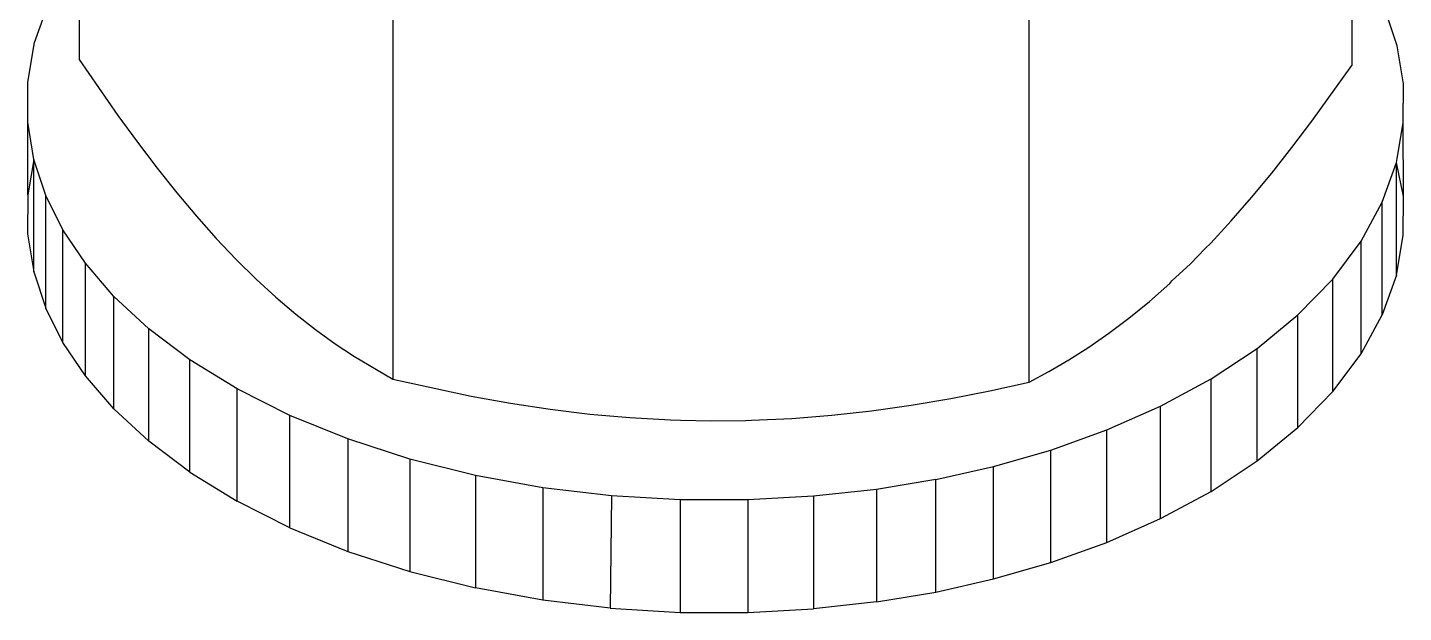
# Model space of a CAD drawing. Header units: millimetres. Extents: x 153 to 4750, y 92 to 3343.
# Drawn here: x 3353.11 to 3373.09, y 2182.77 to 2191.26 of the extents above; entities that cross this region are included whole.
import ezdxf

# ---------------------------------------------------------------- set-up
doc = ezdxf.new("R2010")
doc.units = ezdxf.units.MM

msp = doc.modelspace()

# ---------------------------------------------------------------- linework, layer by layer
for p, q in [((3353.865, 2192.368), (3353.865, 2190.802)), ((3372.34, 2192.374), (3372.34, 2190.714)), ((3353.217, 2191.045), (3353.422, 2191.621)), ((3358.418, 2191.526), (3358.418, 2186.161)), ((3367.655, 2186.117), (3367.655, 2191.482)), ((3373.001, 2190.996), (3372.826, 2191.523)), ((3353.116, 2190.47), (3353.217, 2191.045)), ((3373.091, 2190.446), (3373.001, 2190.996)), ((3353.865, 2190.802), (3354.426, 2189.988)), ((3371.763, 2189.906), (3372.34, 2190.714)), ((3353.116, 2189.891), (3353.116, 2190.47)), ((3373.089, 2189.879), (3373.091, 2190.446)), ((3354.426, 2189.988), (3354.71, 2189.598)), ((3353.116, 2188.837), (3353.116, 2189.891)), ((3353.206, 2189.348), (3353.116, 2189.891)), ((3371.472, 2189.521), (3371.763, 2189.906)), ((3373.001, 2189.363), (3373.089, 2189.879)), ((3373.091, 2188.813), (3373.089, 2189.879)), ((3354.71, 2189.598), (3354.995, 2189.223)), ((3371.181, 2189.15), (3371.472, 2189.521)), ((3353.206, 2189.348), (3353.116, 2188.837)), ((3353.204, 2187.72), (3353.206, 2189.348)), ((3353.379, 2188.826), (3353.206, 2189.348)), ((3354.995, 2189.223), (3355.28, 2188.865)), ((3372.783, 2188.728), (3372.988, 2189.303)), ((3372.988, 2189.303), (3373.001, 2189.363)), ((3372.988, 2187.67), (3372.988, 2189.303)), ((3373.091, 2188.813), (3372.988, 2189.303)), ((3370.887, 2188.795), (3371.181, 2189.15)), ((3353.116, 2188.837), (3353.114, 2188.27)), ((3353.379, 2187.193), (3353.379, 2188.826)), ((3353.628, 2188.327), (3353.379, 2188.826)), ((3355.28, 2188.865), (3355.566, 2188.525)), ((3370.592, 2188.456), (3370.887, 2188.795)), ((3373.089, 2188.246), (3373.091, 2188.813)), ((3372.475, 2188.161), (3372.783, 2188.728)), ((3372.783, 2187.095), (3372.783, 2188.728)), ((3355.566, 2188.525), (3355.853, 2188.202)), ((3370.296, 2188.135), (3370.592, 2188.456)), ((3353.114, 2188.27), (3353.204, 2187.72)), ((3353.628, 2186.694), (3353.628, 2188.327)), ((3353.954, 2187.843), (3353.628, 2188.327)), ((3355.853, 2188.202), (3356.142, 2187.898)), ((3372.988, 2187.67), (3373.089, 2188.246)), ((3369.997, 2187.832), (3370.212, 2188.056)), ((3370.212, 2188.056), (3370.296, 2188.135)), ((3372.065, 2187.613), (3372.475, 2188.161)), ((3372.475, 2186.528), (3372.475, 2188.161)), ((3353.954, 2186.21), (3353.954, 2187.843)), ((3354.369, 2187.362), (3353.954, 2187.843)), ((3356.142, 2187.898), (3356.431, 2187.613)), ((3369.728, 2187.586), (3369.997, 2187.832)), ((3353.204, 2187.72), (3353.379, 2187.193)), ((3356.431, 2187.613), (3356.721, 2187.348)), ((3369.699, 2187.549), (3369.728, 2187.586)), ((3371.559, 2187.092), (3372.065, 2187.613)), ((3372.065, 2185.98), (3372.065, 2187.613)), ((3372.988, 2187.67), (3372.783, 2187.095)), ((3369.402, 2187.288), (3369.699, 2187.549)), ((3353.628, 2186.694), (3353.379, 2187.193)), ((3354.369, 2185.729), (3354.369, 2187.362)), ((3354.875, 2186.893), (3354.369, 2187.362)), ((3356.721, 2187.348), (3357.01, 2187.103)), ((3369.106, 2187.047), (3369.402, 2187.288)), ((3357.01, 2187.103), (3357.297, 2186.879)), ((3368.813, 2186.827), (3369.106, 2187.047)), ((3370.965, 2186.607), (3371.559, 2187.092)), ((3371.559, 2185.459), (3371.559, 2187.092)), ((3372.475, 2186.528), (3372.783, 2187.095)), ((3354.875, 2185.26), (3354.875, 2186.893)), ((3355.472, 2186.443), (3354.875, 2186.893)), ((3357.297, 2186.879), (3357.581, 2186.675)), ((3368.521, 2186.625), (3368.813, 2186.827)), ((3353.954, 2186.21), (3353.628, 2186.694)), ((3357.581, 2186.675), (3357.862, 2186.488)), ((3368.231, 2186.441), (3368.521, 2186.625)), ((3370.297, 2186.164), (3370.965, 2186.607)), ((3370.965, 2184.974), (3370.965, 2186.607)), ((3355.472, 2184.81), (3355.472, 2186.443)), ((3356.157, 2186.021), (3355.472, 2186.443)), ((3357.862, 2186.488), (3358.418, 2186.161)), ((3367.942, 2186.272), (3368.231, 2186.441)), ((3372.065, 2185.98), (3372.475, 2186.528)), ((3354.369, 2185.729), (3353.954, 2186.21)), ((3367.655, 2186.117), (3367.942, 2186.272)), ((3356.924, 2185.635), (3356.157, 2186.021)), ((3356.157, 2184.388), (3356.157, 2186.021)), ((3358.418, 2186.161), (3359.553, 2185.914)), ((3366.517, 2185.881), (3367.087, 2185.992)), ((3367.087, 2185.992), (3367.655, 2186.117)), ((3369.565, 2185.769), (3370.297, 2186.164)), ((3370.297, 2184.531), (3370.297, 2186.164)), ((3359.553, 2185.914), (3360.125, 2185.812)), ((3360.125, 2185.812), (3360.701, 2185.724)), ((3365.945, 2185.783), (3366.517, 2185.881)), ((3371.559, 2185.459), (3372.065, 2185.98)), ((3354.875, 2185.26), (3354.369, 2185.729)), ((3356.924, 2184.002), (3356.924, 2185.635)), ((3357.764, 2185.292), (3356.924, 2185.635)), ((3360.701, 2185.724), (3361.279, 2185.654)), ((3361.279, 2185.654), (3361.861, 2185.602)), ((3361.861, 2185.602), (3362.448, 2185.569)), ((3363.625, 2185.563), (3364.21, 2185.591)), ((3364.21, 2185.591), (3364.791, 2185.637)), ((3364.791, 2185.637), (3365.369, 2185.702)), ((3365.369, 2185.702), (3365.945, 2185.783)), ((3368.786, 2185.424), (3369.565, 2185.769)), ((3369.565, 2184.136), (3369.565, 2185.769)), ((3362.448, 2185.569), (3362.593, 2185.565)), ((3362.593, 2185.565), (3363.036, 2185.556)), ((3363.036, 2185.556), (3363.54, 2185.562)), ((3363.54, 2185.562), (3363.625, 2185.563)), ((3367.973, 2185.132), (3368.786, 2185.424)), ((3368.786, 2183.791), (3368.786, 2185.424)), ((3370.965, 2184.974), (3371.559, 2185.459)), ((3355.472, 2184.81), (3354.875, 2185.26)), ((3358.666, 2185), (3357.764, 2185.292)), ((3357.764, 2185.292), (3357.764, 2183.659)), ((3359.616, 2184.763), (3358.666, 2185)), ((3358.666, 2185), (3358.666, 2183.367)), ((3367.141, 2184.893), (3367.973, 2185.132)), ((3367.973, 2183.499), (3367.973, 2185.132)), ((3355.472, 2184.81), (3356.157, 2184.388)), ((3366.303, 2184.704), (3367.141, 2184.893)), ((3367.141, 2183.26), (3367.141, 2184.893)), ((3370.297, 2184.531), (3370.965, 2184.974)), ((3360.597, 2184.585), (3359.616, 2184.763)), ((3359.616, 2184.763), (3359.616, 2183.13)), ((3366.303, 2184.704), (3365.438, 2184.561)), ((3366.303, 2183.071), (3366.303, 2184.704)), ((3356.924, 2184.002), (3356.157, 2184.388)), ((3361.594, 2184.467), (3360.597, 2184.585)), ((3360.597, 2184.585), (3360.597, 2182.952)), ((3361.594, 2184.467), (3361.573, 2182.836)), ((3362.591, 2184.408), (3361.594, 2184.467)), ((3362.591, 2184.408), (3362.591, 2182.775)), ((3363.572, 2184.407), (3362.591, 2184.408)), ((3364.525, 2184.46), (3363.572, 2184.407)), ((3363.572, 2184.407), (3363.572, 2182.774)), ((3365.438, 2184.561), (3364.525, 2184.46)), ((3364.525, 2184.46), (3364.525, 2182.827)), ((3365.438, 2184.561), (3365.438, 2182.928)), ((3369.565, 2184.136), (3370.297, 2184.531)), ((3356.924, 2184.002), (3357.764, 2183.659)), ((3368.786, 2183.791), (3369.565, 2184.136)), ((3367.973, 2183.499), (3368.786, 2183.791)), ((3357.764, 2183.659), (3358.666, 2183.367)), ((3367.141, 2183.26), (3367.973, 2183.499)), ((3358.666, 2183.367), (3359.616, 2183.13)), ((3366.303, 2183.071), (3367.141, 2183.26)), ((3360.597, 2182.952), (3359.616, 2183.13)), ((3365.438, 2182.928), (3366.303, 2183.071)), ((3361.573, 2182.836), (3360.597, 2182.952)), ((3361.573, 2182.836), (3362.591, 2182.775)), ((3363.572, 2182.774), (3364.525, 2182.827)), ((3365.438, 2182.928), (3364.525, 2182.827)), ((3362.591, 2182.775), (3363.572, 2182.774))]:
    msp.add_line(p, q)

doc.saveas('drawing.dxf')
